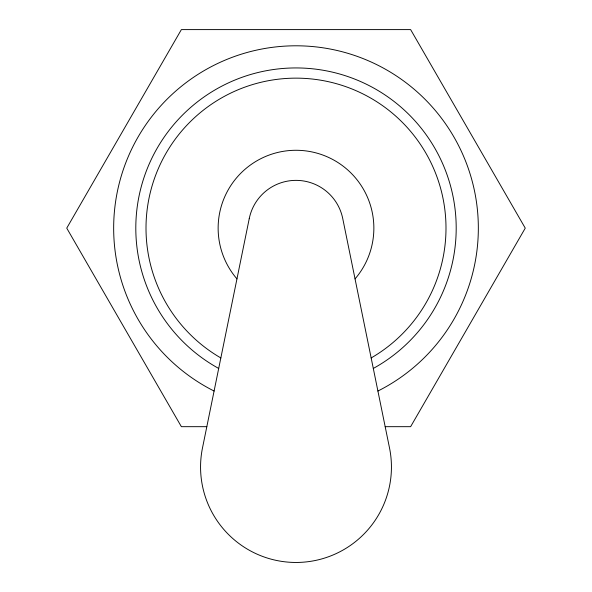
<?xml version="1.0" encoding="UTF-8"?>
<svg xmlns="http://www.w3.org/2000/svg" width="592" height="592" viewBox="0 0 592 592"><rect width="100%" height="100%" fill="white"/><g stroke="black" fill="none" stroke-linecap="round" stroke-linejoin="round"><path stroke-width="0.89" d="M206.823 426.677L181.374 426.677L66.748 228.135L181.374 29.6L410.626 29.6L525.252 228.135L410.626 426.677L385.177 426.677M236.955 278.891A77.863 77.863 0 0 1 242.343 171.717A77.863 77.863 0 0 1 349.657 171.717A77.863 77.863 0 0 1 355.045 278.891M220.838 357.945A149.998 149.998 0 0 1 181.137 131.676A149.998 149.998 0 0 1 410.863 131.676A149.998 149.998 0 0 1 371.162 357.945M218.7 368.446A160.195 160.195 0 0 1 172.598 125.985A160.195 160.195 0 0 1 419.402 125.985A160.195 160.195 0 0 1 373.3 368.446M214.089 391.038A182.336 182.336 0 0 1 154.09 113.642A182.336 182.336 0 0 1 437.91 113.642A182.336 182.336 0 0 1 377.911 391.038M249.232 218.685L202.471 448.033A95.438 95.438 0 0 0 296 562.459A95.438 95.438 0 0 0 389.529 448.033L342.768 218.685A47.7 47.7 0 0 0 249.232 218.685"/></g></svg>
